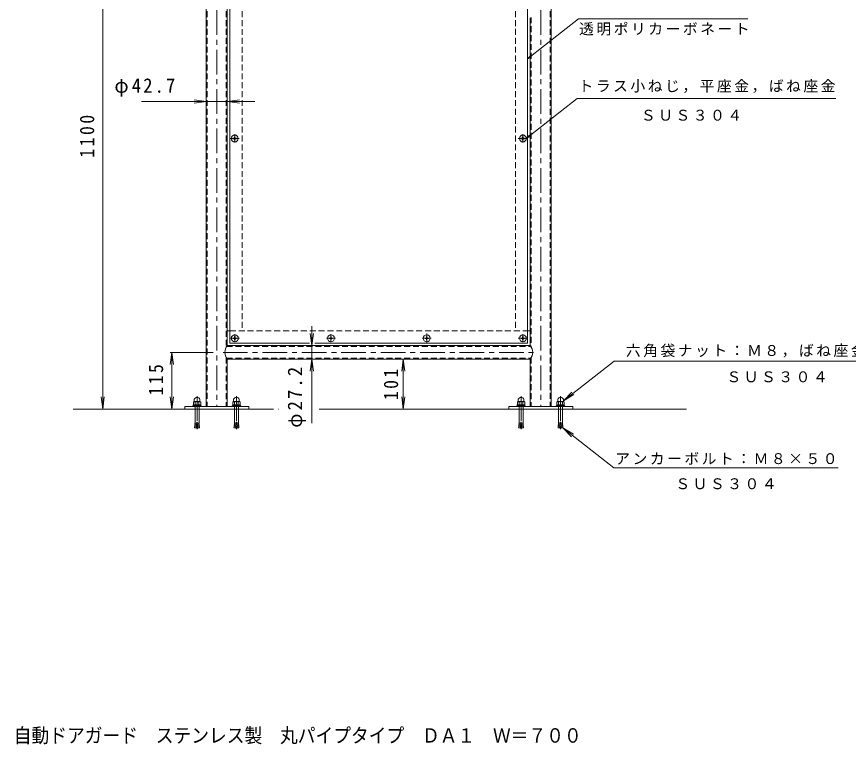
# Model space of a CAD drawing. Units: millimetres, scale not verified. Extents: x -816 to 1735, y -1360 to 1156.
# Drawn here: x -816 to 871, y -1360 to 116 of the extents above; entities that cross this region are included whole.
import ezdxf
from ezdxf.enums import TextEntityAlignment as Align

# ---------------------------------------------------------------- set-up
doc = ezdxf.new("R2010")
doc.units = ezdxf.units.MM
doc.header["$LTSCALE"] = 10
for name, pattern in [('CHAIN1', [8, 5, -1, 1, -1]), ('DASHED1', [1.8, 1.2, -0.6]), ('DOUBLE_CHAIN1', [8.8, 5, -1, 0.6, -0.6, 0.6, -1])]:
    doc.linetypes.add(name, pattern=pattern)
for name, color, linetype, lineweight in [('0-0_通り芯', 4, 'Continuous', 9), ('0-1_躯体', 3, 'CHAIN1', 9), ('0-2_仕上', 6, 'Continuous', 5), ('0-4_その他', 7, 'Continuous', 9), ('0-5_寸法', 2, 'Continuous', 9), ('0-9', 2, 'Continuous', 9), ('0-A', 2, 'Continuous', 9), ('0-C', 7, 'Continuous', 9), ('0-F', 7, 'Continuous', 9)]:
    doc.layers.add(name, color=color, linetype=linetype, lineweight=lineweight)
doc.styles.add('ＭＳ ゴシック', font='')
doc.styles.get('ＭＳ ゴシック').set_extended_font_data('MS Gothic')

msp = doc.modelspace()

# ---------------------------------------------------------------- linework, layer by layer
at = {"layer": '0-0_通り芯'}
for p, q in [((-431.78, 288.59), (-431.78, -675.06)), ((-389.08, 288.59), (-389.08, -551.46)), ((268.22, 288.59), (268.22, -675.06)), ((225.52, 113.39), (225.52, -551.46)), ((-389.08, -551.46), (225.52, -551.46)), ((-389.08, -578.66), (-389.08, -675.06)), ((-389.08, -578.66), (225.52, -578.66)), ((225.52, -578.66), (225.52, -675.06)), ((-345.43, -675.06), (-475.43, -675.06)), ((-475.43, -675.06), (-475.43, -680.06)), ((-475.43, -680.06), (-345.43, -680.06)), ((-345.43, -675.06), (-345.43, -680.06)), ((181.87, -675.06), (311.87, -675.06)), ((181.87, -675.06), (181.87, -680.06)), ((311.87, -680.06), (181.87, -680.06)), ((311.87, -675.06), (311.87, -680.06))]:
    msp.add_line(p, q, dxfattribs=at)
at = {"layer": '0-0_通り芯', "linetype": 'DASHED1'}
for p, q in [((-429.78, 288.59), (-429.78, -675.06)), ((-391.08, 288.59), (-391.08, -554.33)), ((266.22, 288.59), (266.22, -675.06)), ((227.52, 114.09), (227.52, -554.33)), ((-390.22, -552.96), (226.65, -552.96)), ((-391.08, -575.79), (-391.08, -675.06)), ((-390.22, -577.16), (226.65, -577.16)), ((227.52, -575.79), (227.52, -675.06))]:
    msp.add_line(p, q, dxfattribs=at)
at = {"layer": '0-0_通り芯', "linetype": 'CHAIN1'}
for p, q in [((-410.43, 288.59), (-410.43, -675.06)), ((246.87, 288.59), (246.87, -675.06)), ((-397.77, -565.06), (235.86, -565.06)), ((-450.43, -654.13), (-450.43, -720.7)), ((-370.43, -654.13), (-370.43, -720.7)), ((206.87, -654.13), (206.87, -720.7)), ((286.87, -654.13), (286.87, -720.7))]:
    msp.add_line(p, q, dxfattribs=at)
at = {"layer": '0-0_通り芯'}
for centre, start, end in [((-372.62, -565.06), 140.43134, 219.56874), ((209.06, -565.06), 320.43126, 39.56866)]:
    msp.add_arc(centre, 21.35, start, end, dxfattribs=at)
at = {"layer": '0-1_躯体', "linetype": 'DASHED1'}
for p, q in [((-359.08, 288.54), (-359.08, -521.46)), ((195.52, 288.59), (195.52, -521.46)), ((-383.78, -521.46), (220.22, -521.46))]:
    msp.add_line(p, q, dxfattribs=at)
at = {"layer": '0-1_躯体'}
for p, q in [((-382.24, -131.46), (-365.22, -131.46)), ((-374.08, -139.7), (-374.08, -122.89)), ((219.23, -131.46), (201.2, -131.46)), ((210.52, -139.7), (210.52, -122.89)), ((-382.5, -536.46), (-364.47, -536.46)), ((-373.78, -544.7), (-373.78, -527.89)), ((-187.5, -536.46), (-169.47, -536.46)), ((-178.78, -544.7), (-178.78, -527.89)), ((24.23, -536.46), (6.2, -536.46)), ((15.52, -526.66), (15.52, -545.24)), ((219.23, -536.46), (201.2, -536.46)), ((210.52, -544.7), (210.52, -527.89))]:
    msp.add_line(p, q, dxfattribs=at)
at = {"layer": '0-1_躯体', "linetype": 'Continuous'}
for p, q in [((-389.08, -521.46), (-383.78, -521.46)), ((220.22, -521.46), (225.52, -521.46))]:
    msp.add_line(p, q, dxfattribs=at)
at = {"layer": '0-2_仕上'}
for p, q in [((-383.78, 286.84), (-383.78, -546.11)), ((220.22, 286.89), (220.22, -546.11)), ((-383.78, -546.11), (-222.29, -546.11)), ((-211.68, -546.11), (220.22, -546.11))]:
    msp.add_line(p, q, dxfattribs=at)
at = {"layer": '0-4_その他'}
for p, q in [((-641.78, -680.06), (-641.78, 419.94)), ((323.08, 111.06), (666.54, 111.06)), ((-333.51, -56.66), (-563.39, -56.66)), ((-431.78, -56.66), (-456.57, -53.39)), ((-431.78, -56.66), (-456.57, -59.92)), ((-389.08, -56.66), (-364.3, -53.39)), ((-389.08, -56.66), (-364.3, -59.92)), ((320.38, -50.62), (845.22, -50.62)), ((-217.4, -511.73), (-217.4, -708.4)), ((-217.4, -551.46), (-220.66, -526.67)), ((-217.4, -551.46), (-214.14, -526.67)), ((-501.78, -565.06), (-505.05, -589.84)), ((-504.78, -565.06), (-417.77, -565.06)), ((-501.78, -680.06), (-501.78, -565.06)), ((-501.78, -565.06), (-498.52, -589.84)), ((-217.4, -578.66), (-220.66, -603.44)), ((-217.4, -578.66), (-214.14, -603.44)), ((-31.98, -578.66), (-35.24, -603.44)), ((-31.98, -680.06), (-31.98, -578.66)), ((-31.98, -578.66), (-28.71, -603.44)), ((395.48, -582.68), (292.62, -663.52)), ((-641.78, -680.06), (-645.05, -655.27)), ((-641.78, -680.06), (-638.52, -655.27)), ((-501.78, -680.06), (-505.05, -655.27)), ((-501.78, -680.06), (-498.52, -655.27)), ((-31.98, -680.06), (-35.24, -655.27)), ((-31.98, -680.06), (-28.71, -655.27)), ((292.62, -663.52), (310.09, -645.64)), ((292.62, -663.52), (314.12, -650.77)), ((-504.78, -680.06), (-506.88, -680.06)), ((291.9, -718.14), (309.37, -736.02))]:
    msp.add_line(p, q, dxfattribs=at)
msp.add_lwpolyline([(394.76, -798.98), (291.9, -718.14), (313.4, -730.89)], dxfattribs=at)
at = {"layer": '0-5_寸法', "color": 7}
for p, q in [((395.48, -582.68), (1056.32, -582.68)), ((394.76, -798.98), (849.85, -798.98))]:
    msp.add_line(p, q, dxfattribs=at)
at = {"layer": '0-5_寸法'}
for p, q in [((-457.94, -665.71), (-457.94, -670.7)), ((-456.64, -671.46), (-457.94, -670.7)), ((-444.23, -664.96), (-456.64, -664.96)), ((-456.18, -659.92), (-456.18, -664.41)), ((-454.19, -665.71), (-454.19, -670.7)), ((-446.68, -665.71), (-446.68, -670.7)), ((-444.68, -664.41), (-444.68, -659.92)), ((-444.43, -664.84), (-442.93, -665.71)), ((-444.23, -671.46), (-442.93, -670.7)), ((-442.93, -665.71), (-442.93, -670.7)), ((-377.94, -665.71), (-377.94, -670.7)), ((-376.64, -671.46), (-377.94, -670.7)), ((-364.23, -664.96), (-376.64, -664.96)), ((-376.18, -659.92), (-376.18, -664.41)), ((-374.19, -665.71), (-374.19, -670.7)), ((-366.68, -665.71), (-366.68, -670.7)), ((-364.68, -664.41), (-364.68, -659.92)), ((-364.43, -664.84), (-362.93, -665.71)), ((-364.23, -671.46), (-362.93, -670.7)), ((-362.93, -665.71), (-362.93, -670.7)), ((199.36, -665.71), (199.36, -670.7)), ((200.67, -671.46), (199.36, -670.7)), ((213.07, -664.96), (200.67, -664.96)), ((201.12, -659.92), (201.12, -664.41)), ((203.11, -665.71), (203.11, -670.7)), ((210.62, -665.71), (210.62, -670.7)), ((212.62, -664.41), (212.62, -659.92)), ((212.87, -664.84), (214.37, -665.71)), ((213.07, -671.46), (214.37, -670.7)), ((214.37, -665.71), (214.37, -670.7)), ((279.36, -665.71), (279.36, -670.7)), ((280.67, -671.46), (279.36, -670.7)), ((293.07, -664.96), (280.67, -664.96)), ((281.12, -659.92), (281.12, -664.41)), ((283.11, -665.71), (283.11, -670.7)), ((290.62, -665.71), (290.62, -670.7)), ((292.62, -664.41), (292.62, -659.92)), ((292.87, -664.84), (294.37, -665.71)), ((293.07, -671.46), (294.37, -670.7)), ((294.37, -665.71), (294.37, -670.7)), ((-454.43, -680.06), (-454.43, -704.72)), ((-446.43, -680.06), (-446.43, -704.72)), ((-374.43, -680.06), (-374.43, -704.72)), ((-366.43, -680.06), (-366.43, -704.72)), ((202.87, -680.06), (202.87, -704.72)), ((210.87, -680.06), (210.87, -704.72)), ((282.87, -680.06), (282.87, -704.72)), ((290.87, -680.06), (290.87, -704.72)), ((-451.01, -708.49), (-454.59, -708.18)), ((-454.37, -710.21), (-454.59, -708.18)), ((-450.83, -706.5), (-451.88, -718.46)), ((-450.83, -706.5), (-450.03, -706.5)), ((-450.03, -706.5), (-448.99, -718.46)), ((-449.86, -708.49), (-446.27, -708.18)), ((-446.5, -710.21), (-446.27, -708.18)), ((-371.01, -708.49), (-374.59, -708.18)), ((-374.37, -710.21), (-374.59, -708.18)), ((-370.83, -706.5), (-371.88, -718.46)), ((-370.83, -706.5), (-370.03, -706.5)), ((-370.03, -706.5), (-368.99, -718.46)), ((-369.86, -708.49), (-366.27, -708.18)), ((-366.5, -710.21), (-366.27, -708.18)), ((206.29, -708.49), (202.71, -708.18)), ((202.93, -710.21), (202.71, -708.18)), ((206.47, -706.5), (205.42, -718.46)), ((206.47, -706.5), (207.27, -706.5)), ((207.27, -706.5), (208.31, -718.46)), ((207.44, -708.49), (211.03, -708.18)), ((210.8, -710.21), (211.03, -708.18)), ((286.29, -708.49), (282.71, -708.18)), ((282.93, -710.21), (282.71, -708.18)), ((286.47, -706.5), (285.42, -718.46)), ((286.47, -706.5), (287.27, -706.5)), ((287.27, -706.5), (288.31, -718.46)), ((287.44, -708.49), (291.03, -708.18)), ((290.8, -710.21), (291.03, -708.18)), ((-455.29, -716.15), (-455.47, -718.14)), ((-455.47, -718.14), (-451.88, -718.46)), ((-451.7, -716.46), (-455.29, -716.15)), ((-451.53, -714.47), (-455.12, -714.16)), ((-454.89, -716.18), (-455.12, -714.16)), ((-451.36, -712.48), (-454.94, -712.16)), ((-454.72, -714.19), (-454.94, -712.16)), ((-451.18, -710.49), (-454.77, -710.17)), ((-454.54, -712.2), (-454.77, -710.17)), ((-449.68, -710.49), (-446.1, -710.17)), ((-449.51, -712.48), (-445.92, -712.16)), ((-449.34, -714.47), (-445.75, -714.16)), ((-449.16, -716.46), (-445.58, -716.15)), ((-445.4, -718.14), (-448.99, -718.46)), ((-446.32, -712.2), (-446.1, -710.17)), ((-446.15, -714.19), (-445.92, -712.16)), ((-445.97, -716.18), (-445.75, -714.16)), ((-445.58, -716.15), (-445.4, -718.14)), ((-375.29, -716.15), (-375.47, -718.14)), ((-375.47, -718.14), (-371.88, -718.46)), ((-371.7, -716.46), (-375.29, -716.15)), ((-371.53, -714.47), (-375.12, -714.16)), ((-374.89, -716.18), (-375.12, -714.16)), ((-371.36, -712.48), (-374.94, -712.16)), ((-374.72, -714.19), (-374.94, -712.16)), ((-371.18, -710.49), (-374.77, -710.17)), ((-374.54, -712.2), (-374.77, -710.17)), ((-369.68, -710.49), (-366.1, -710.17)), ((-369.51, -712.48), (-365.92, -712.16)), ((-369.34, -714.47), (-365.75, -714.16)), ((-369.16, -716.46), (-365.58, -716.15)), ((-365.4, -718.14), (-368.99, -718.46)), ((-366.32, -712.2), (-366.1, -710.17)), ((-366.15, -714.19), (-365.92, -712.16)), ((-365.97, -716.18), (-365.75, -714.16)), ((-365.58, -716.15), (-365.4, -718.14)), ((202.01, -716.15), (201.84, -718.14)), ((201.84, -718.14), (205.42, -718.46)), ((205.6, -716.46), (202.01, -716.15)), ((205.77, -714.47), (202.18, -714.16)), ((202.41, -716.18), (202.18, -714.16)), ((205.94, -712.48), (202.36, -712.16)), ((202.58, -714.19), (202.36, -712.16)), ((206.12, -710.49), (202.53, -710.17)), ((202.76, -712.2), (202.53, -710.17)), ((207.62, -710.49), (211.2, -710.17)), ((207.79, -712.48), (211.38, -712.16)), ((207.96, -714.47), (211.55, -714.16)), ((208.14, -716.46), (211.73, -716.15)), ((211.9, -718.14), (208.31, -718.46)), ((210.98, -712.2), (211.2, -710.17)), ((211.15, -714.19), (211.38, -712.16)), ((211.33, -716.18), (211.55, -714.16)), ((211.73, -716.15), (211.9, -718.14)), ((282.01, -716.15), (281.84, -718.14)), ((281.84, -718.14), (285.42, -718.46)), ((285.6, -716.46), (282.01, -716.15)), ((285.77, -714.47), (282.18, -714.16)), ((282.41, -716.18), (282.18, -714.16)), ((285.94, -712.48), (282.36, -712.16)), ((282.58, -714.19), (282.36, -712.16)), ((286.12, -710.49), (282.53, -710.17)), ((282.76, -712.2), (282.53, -710.17)), ((287.62, -710.49), (291.2, -710.17)), ((287.79, -712.48), (291.38, -712.16)), ((287.96, -714.47), (291.55, -714.16)), ((288.14, -716.46), (291.73, -716.15)), ((291.9, -718.14), (288.31, -718.46)), ((290.98, -712.2), (291.2, -710.17)), ((291.15, -714.19), (291.38, -712.16)), ((291.33, -716.18), (291.55, -714.16)), ((291.73, -716.15), (291.9, -718.14))]:
    msp.add_line(p, q, dxfattribs=at)
at = {"layer": '0-5_寸法', "linetype": 'DASHED1'}
for p, q in [((-454.19, -666.74), (-454.19, -670.7)), ((-374.19, -666.74), (-374.19, -670.7)), ((203.11, -666.74), (203.11, -670.7)), ((283.11, -666.74), (283.11, -670.7)), ((-454.43, -675.06), (-454.43, -680.06)), ((-446.43, -675.06), (-446.43, -680.06)), ((-374.43, -675.06), (-374.43, -680.06)), ((-366.43, -675.06), (-366.43, -680.06)), ((202.87, -675.06), (202.87, -680.06)), ((210.87, -675.06), (210.87, -680.06)), ((282.87, -675.06), (282.87, -680.06)), ((290.87, -675.06), (290.87, -680.06))]:
    msp.add_line(p, q, dxfattribs=at)
at = {"layer": '0-5_寸法'}
for points in [[(-456.43, -664.84), (-456.45, -664.85), (-457.94, -665.71)], [(-376.43, -664.84), (-376.45, -664.85), (-377.94, -665.71)], [(200.87, -664.84), (200.85, -664.85), (199.36, -665.71)], [(280.87, -664.84), (280.85, -664.85), (279.36, -665.71)]]:
    msp.add_lwpolyline(points, dxfattribs=at)
for centre, radius, start, end in [((-450.43, -662.96), 6.5, 27.79579, 152.20421), ((-370.43, -662.96), 6.5, 27.79579, 152.20421), ((206.87, -662.96), 6.5, 27.79579, 152.20421), ((286.87, -662.96), 6.5, 27.79579, 152.20421), ((-456.64, -669.32), 4.36, 55.84651, 90.00017), ((-456.64, -667.09), 4.36, 269.99983, 304.15349), ((-456.68, -664.41), 0.5, 299.99968, 0), ((-450.43, -674.69), 9.73, 67.32404, 112.67596), ((-450.43, -661.72), 9.73, 247.32404, 292.67596), ((-444.23, -669.32), 4.36, 89.99983, 124.15349), ((-444.23, -667.09), 4.36, 235.84651, 270.00017), ((-444.18, -664.41), 0.5, 180, 240.00032), ((-376.63, -669.32), 4.36, 55.84651, 90.00017), ((-376.63, -667.09), 4.36, 269.99983, 304.15349), ((-376.68, -664.41), 0.5, 299.99968, 0), ((-370.43, -674.69), 9.73, 67.32404, 112.67596), ((-370.43, -661.72), 9.73, 247.32404, 292.67596), ((-364.23, -669.32), 4.36, 89.99983, 124.15349), ((-364.23, -667.09), 4.36, 235.84651, 270.00017), ((-364.18, -664.41), 0.5, 180, 240.00032), ((200.67, -669.32), 4.36, 55.84651, 90.00017), ((200.67, -667.09), 4.36, 269.99983, 304.15349), ((200.62, -664.41), 0.5, 299.99968, 0), ((206.87, -674.69), 9.73, 67.32404, 112.67596), ((206.87, -661.72), 9.73, 247.32404, 292.67596), ((213.07, -669.32), 4.36, 89.99983, 124.15349), ((213.07, -667.09), 4.36, 235.84651, 270.00017), ((213.12, -664.41), 0.5, 180, 240.00032), ((280.67, -669.32), 4.36, 55.84651, 90.00017), ((280.67, -667.09), 4.36, 269.99983, 304.15349), ((280.62, -664.41), 0.5, 299.99968, 0), ((286.87, -674.69), 9.73, 67.32404, 112.67596), ((286.87, -661.72), 9.73, 247.32404, 292.67596), ((293.07, -669.32), 4.36, 89.99983, 124.15349), ((293.07, -667.09), 4.36, 235.84651, 270.00017), ((293.12, -664.41), 0.5, 180, 240.00032), ((-476.62, -705.42), 22.2, 352.86598, 1.81982), ((-424.25, -705.42), 22.2, 178.18018, 187.13402), ((-396.62, -705.42), 22.2, 352.86598, 1.81982), ((-344.25, -705.42), 22.2, 178.18018, 187.13402), ((180.68, -705.42), 22.2, 352.86598, 1.81982), ((233.05, -705.42), 22.2, 178.18018, 187.13402), ((260.68, -705.42), 22.2, 352.86598, 1.81982), ((313.05, -705.42), 22.2, 178.18018, 187.13402)]:
    msp.add_arc(centre, radius, start, end, dxfattribs=at)
at = {"layer": '0-9'}
for p, q in [((-458.93, -673.46), (-441.93, -673.46)), ((-458.13, -671.46), (-458.13, -673.46)), ((-450.68, -671.46), (-451.22, -673.46)), ((-449.65, -671.46), (-450.18, -673.46)), ((-441.93, -673.46), (-441.93, -675.06)), ((-378.93, -673.46), (-361.93, -673.46)), ((-378.13, -671.46), (-378.13, -673.46)), ((-370.68, -671.46), (-371.22, -673.46)), ((-369.65, -671.46), (-370.18, -673.46)), ((-361.93, -673.46), (-361.93, -675.06)), ((198.37, -673.46), (215.37, -673.46)), ((199.17, -671.46), (199.17, -673.46)), ((206.62, -671.46), (206.08, -673.46)), ((207.65, -671.46), (207.12, -673.46)), ((215.37, -673.46), (215.37, -675.06)), ((278.37, -673.46), (295.37, -673.46)), ((279.17, -671.46), (279.17, -673.46)), ((286.62, -671.46), (286.08, -673.46)), ((287.65, -671.46), (287.12, -673.46)), ((295.37, -673.46), (295.37, -675.06))]:
    msp.add_line(p, q, dxfattribs=at)
for points in [[(-458.93, -673.46), (-458.93, -675.06), (-441.93, -675.06)], [(-458.13, -671.46), (-442.73, -671.46), (-442.73, -673.46)], [(-378.93, -673.46), (-378.93, -675.06), (-361.93, -675.06)], [(-378.13, -671.46), (-362.73, -671.46), (-362.73, -673.46)], [(198.37, -673.46), (198.37, -675.06), (215.37, -675.06)], [(199.17, -671.46), (214.57, -671.46), (214.57, -673.46)], [(278.37, -673.46), (278.37, -675.06), (295.37, -675.06)], [(279.17, -671.46), (294.57, -671.46), (294.57, -673.46)]]:
    msp.add_lwpolyline(points, dxfattribs=at)
at = {"layer": '0-A'}
for p, q in [((-377.53, -131.94), (-375.33, -131.97)), ((-375.33, -130.94), (-374.83, -130.7)), ((-375.33, -131.97), (-374.83, -132.21)), ((-374.6, -130.21), (-374.83, -130.7)), ((-374.6, -132.7), (-374.83, -132.21)), ((-374.56, -128.01), (-374.6, -130.21)), ((-374.56, -134.91), (-374.6, -132.7)), ((-374.56, -128.01), (-373.6, -128.01)), ((-373.6, -128.01), (-373.56, -130.21)), ((-373.56, -130.21), (-373.33, -130.7)), ((-373.56, -132.7), (-373.33, -132.21)), ((-372.83, -130.94), (-373.33, -130.7)), ((-372.83, -131.97), (-373.33, -132.21)), ((-370.63, -131.94), (-372.83, -131.97)), ((207.07, -131.94), (209.27, -131.97)), ((209.27, -130.94), (209.77, -130.7)), ((209.27, -131.97), (209.77, -132.21)), ((210, -130.21), (209.77, -130.7)), ((210, -132.7), (209.77, -132.21)), ((210.04, -128.01), (210, -130.21)), ((211, -128.01), (210.04, -128.01)), ((211, -128.01), (211.04, -130.21)), ((211, -134.91), (211.04, -132.7)), ((211.04, -130.21), (211.27, -130.7)), ((211.04, -132.7), (211.27, -132.21)), ((211.77, -130.94), (211.27, -130.7)), ((211.77, -131.97), (211.27, -132.21)), ((213.97, -131.94), (211.77, -131.97)), ((-377.23, -536.94), (-375.03, -536.97)), ((-375.03, -535.94), (-374.53, -535.7)), ((-375.03, -536.97), (-374.53, -537.21)), ((-374.3, -535.21), (-374.53, -535.7)), ((-374.3, -537.7), (-374.53, -537.21)), ((-374.26, -533.01), (-374.3, -535.21)), ((-374.26, -539.91), (-374.3, -537.7)), ((-374.26, -533.01), (-373.3, -533.01)), ((-373.3, -533.01), (-373.26, -535.21)), ((-373.26, -535.21), (-373.03, -535.7)), ((-373.26, -537.7), (-373.03, -537.21)), ((-372.53, -535.94), (-373.03, -535.7)), ((-372.53, -536.97), (-373.03, -537.21)), ((-370.33, -536.94), (-372.53, -536.97)), ((-182.23, -536.94), (-180.03, -536.97)), ((-180.03, -535.94), (-179.53, -535.7)), ((-180.03, -536.97), (-179.53, -537.21)), ((-179.3, -535.21), (-179.53, -535.7)), ((-179.3, -537.7), (-179.53, -537.21)), ((-179.26, -533.01), (-179.3, -535.21)), ((-179.26, -539.91), (-179.3, -537.7)), ((-179.26, -533.01), (-178.3, -533.01)), ((-178.3, -533.01), (-178.26, -535.21)), ((-178.26, -535.21), (-178.03, -535.7)), ((-178.26, -537.7), (-178.03, -537.21)), ((-177.53, -535.94), (-178.03, -535.7)), ((-177.53, -536.97), (-178.03, -537.21)), ((-175.33, -536.94), (-177.53, -536.97)), ((12.07, -536.94), (14.27, -536.97)), ((14.27, -535.94), (14.77, -535.7)), ((14.27, -536.97), (14.77, -537.21)), ((15, -535.21), (14.77, -535.7)), ((15, -537.7), (14.77, -537.21)), ((15.04, -533.01), (15, -535.21)), ((16, -533.01), (15.04, -533.01)), ((16, -533.01), (16.04, -535.21)), ((16, -539.91), (16.04, -537.7)), ((16.04, -535.21), (16.27, -535.7)), ((16.04, -537.7), (16.27, -537.21)), ((16.77, -535.94), (16.27, -535.7)), ((16.77, -536.97), (16.27, -537.21)), ((18.97, -536.94), (16.77, -536.97)), ((207.07, -536.94), (209.27, -536.97)), ((209.27, -535.94), (209.77, -535.7)), ((209.27, -536.97), (209.77, -537.21)), ((210, -535.21), (209.77, -535.7)), ((210, -537.7), (209.77, -537.21)), ((210.04, -533.01), (210, -535.21)), ((211, -533.01), (210.04, -533.01)), ((211, -533.01), (211.04, -535.21)), ((211, -539.91), (211.04, -537.7)), ((211.04, -535.21), (211.27, -535.7)), ((211.04, -537.7), (211.27, -537.21)), ((211.77, -535.94), (211.27, -535.7)), ((211.77, -536.97), (211.27, -537.21)), ((213.97, -536.94), (211.77, -536.97))]:
    msp.add_line(p, q, dxfattribs=at)
for points in [[(-377.53, -131.94), (-377.53, -130.98), (-375.33, -130.94)], [(-374.56, -134.91), (-373.6, -134.91), (-373.56, -132.7)], [(-370.63, -131.94), (-370.63, -130.98), (-372.83, -130.94)], [(207.07, -131.94), (207.07, -130.98), (209.27, -130.94)], [(211, -134.91), (210.04, -134.91), (210, -132.7)], [(213.97, -131.94), (213.97, -130.98), (211.77, -130.94)], [(-377.23, -536.94), (-377.23, -535.98), (-375.03, -535.94)], [(-374.26, -539.91), (-373.3, -539.91), (-373.26, -537.7)], [(-370.33, -536.94), (-370.33, -535.98), (-372.53, -535.94)], [(-182.23, -536.94), (-182.23, -535.98), (-180.03, -535.94)], [(-179.26, -539.91), (-178.3, -539.91), (-178.26, -537.7)], [(-175.33, -536.94), (-175.33, -535.98), (-177.53, -535.94)], [(12.07, -536.94), (12.07, -535.98), (14.27, -535.94)], [(16, -539.91), (15.04, -539.91), (15, -537.7)], [(18.97, -536.94), (18.97, -535.98), (16.77, -535.94)], [(207.07, -536.94), (207.07, -535.98), (209.27, -535.94)], [(211, -539.91), (210.04, -539.91), (210, -537.7)], [(213.97, -536.94), (213.97, -535.98), (211.77, -535.94)]]:
    msp.add_lwpolyline(points, dxfattribs=at)
for centre in [(-374.08, -131.46), (210.52, -131.46), (-373.78, -536.46), (-178.78, -536.46), (15.52, -536.46), (210.52, -536.46)]:
    msp.add_circle(centre, 7, dxfattribs=at)
at = {"layer": '0-C'}
for p, q in [((-701.94, -680.06), (-475.43, -680.06)), ((-202.81, -680.06), (181.87, -680.06)), ((311.87, -680.06), (542.45, -680.06))]:
    msp.add_line(p, q, dxfattribs=at)
at = {"layer": '0-C', "linetype": 'DOUBLE_CHAIN1'}
msp.add_line((-345.43, -680.06), (-284.3, -680.06), dxfattribs=at)
at = {"layer": '0-F'}
for p, q in [((323.08, 111.06), (220.22, 30.22)), ((220.22, 30.22), (226.51, 36.66)), ((220.22, 30.22), (227.96, 34.81)), ((320.38, -50.62), (217.52, -131.46)), ((217.52, -131.46), (223.81, -125.02)), ((217.52, -131.46), (225.26, -126.87))]:
    msp.add_line(p, q, dxfattribs=at)

# ---------------------------------------------------------------- texts
at = {"layer": '0-0_通り芯', "color": 2, "style": 'ＭＳ ゴシック', "width": 0.9}
msp.add_text('自動ドアガード\u3000ステンレス製\u3000丸パイプタイプ\u3000ＤＡ１\u3000Ｗ＝７００', height=29.33, dxfattribs=at).set_placement((-822.26, -1365.24), align=Align.BOTTOM_LEFT)
at = {"layer": '0-4_その他', "color": 2, "insert": (-617.99, -46.66), "char_height": 29.33, "attachment_point": 7, "style": 'ＭＳ ゴシック'}
msp.add_mtext('\\T1.22;\\W0.95;φ42.7', dxfattribs=at)
at = {"layer": '0-4_その他', "color": 2, "char_height": 29.33, "attachment_point": 7, "rotation": 90, "style": 'ＭＳ ゴシック'}
for s, insert in [('\\T1.28;\\W0.9;1100', (-658.57, -170.38)), ('\\T1.27;\\W0.9;115', (-518.87, -652.59)), ('\\T1.22;\\W0.95;φ27.2', (-229.33, -717.9)), ('\\T1.27;\\W0.9;101', (-41.98, -661.86))]:
    msp.add_mtext(s, dxfattribs=dict(at, insert=insert))
at = {"layer": '0-5_寸法', "color": 7, "char_height": 21.99, "attachment_point": 7, "style": 'ＭＳ ゴシック'}
for s, insert in [('\\T1.17;透明ポリカーボネート', (324.56, 77.23)), ('\\T1.17;トラス小ねじ，平座金，ばね座金', (323.47, -39.13)), ('\\T1.17;ＳＵＳ３０４', (449.91, -95.61)), ('\\T1.17;六角袋ナット：Ｍ８，ばね座金，平座金', (419.55, -575.49)), ('\\T1.17;ＳＵＳ３０４', (623.4, -626)), ('\\T1.17;アンカーボルト：Ｍ８×５０', (397.85, -792.82)), ('\\T1.17;ＳＵＳ３０４', (519.81, -842.82))]:
    msp.add_mtext(s, dxfattribs=dict(at, insert=insert))

doc.saveas('drawing.dxf')
